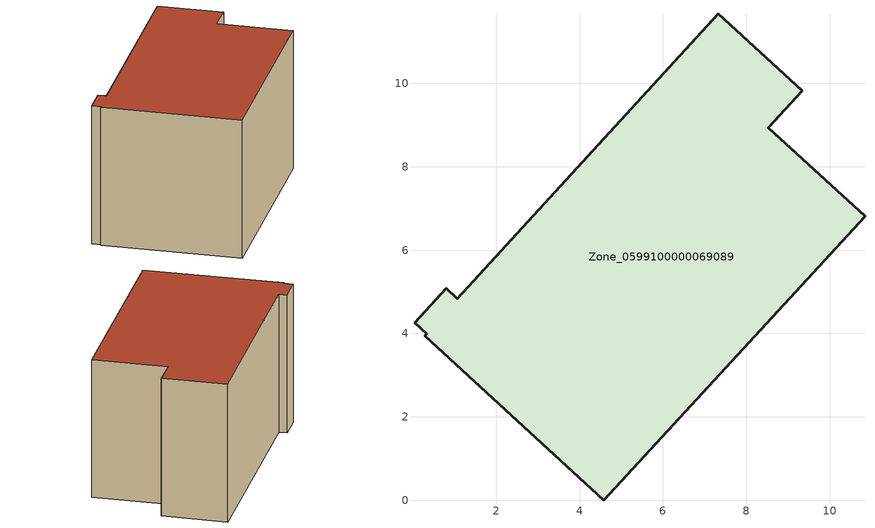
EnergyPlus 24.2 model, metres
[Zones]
Zone_0599100000069089
 floor ground (C_G): 10.85,6.81 4.58,0 0.28,3.95 0.33,3.99 0.04,4.25 0.8,5.08 1.06,4.83 7.33,11.67 9.34,9.82 8.53,8.94 z0
 wall outside (C_F): 4.58,0 10.85,6.81 8.53,8.94 9.34,9.82 7.33,11.67 1.06,4.83 0.8,5.08 0.04,4.25 0.33,3.99 0.28,3.95 4.58,0 z0:6.04
 roof outside (C_R): 7.33,11.67 1.06,4.83 0.8,5.08 0.04,4.25 0.33,3.99 0.28,3.95 4.58,0 10.85,6.81 8.53,8.94 9.34,9.82 z6.04
[BUILDING]
Pand.0599100000069089: North Axis=0; Terrain=City; Loads Convergence Tolerance Value=0.04; Temperature Convergence Tolerance Value=0.4; Solar Distribution=FullExterior; Maximum Number of Warmup Days=25; Minimum Number of Warmup Days=1
[Site:Location]
Rotterdam.The.Hague.AP_ZH_NLD Design_Conditions: Latitude=51.96; Longitude=4.45; Time Zone=1; Elevation=-4.5
[SITE:GROUNDTEMPERATURE:BUILDINGSURFACE]
18, 18, 18, 18, 18, 18, 18, 18, 18, 18, 18, 18
[MATERIAL] Thermal Absorptance=0.9; Solar Absorptance=0.7; Visible Absorptance=0.7
Name | Roughness | Thickness | Conductivity | Density | Specific Heat
G.TC.1975-1991 | MediumSmooth | 0.15 | 0.288461 | 540 | 1210
F.TC.1975-1991 | Rough | 0.3 | 0.230769 | 1920 | 840
R.TC.1975-1991 | MediumRough | 0.2 | 0.153846 | 1500 | 1000
[CONSTRUCTION]
C_G: G.TC.1975-1991
C_F: F.TC.1975-1991
C_R: R.TC.1975-1991
[ZONE]
Zone_0599100000069089: Type=1; Multiplier=1; Ceiling Height=Autocalculate; Volume=Autocalculate; Floor Area=autocalculate; Part of Total Floor Area=Yes
[ZONEINFILTRATION:DESIGNFLOWRATE]
Infil_Zone_0599100000069089: Zone or ZoneList or Space or SpaceList=Zone_0599100000069089; Schedule=AlwaysOn; Design Flow Rate Calculation Method=Flow/Area; Flow Rate per Floor Area=0.003; Constant Term Coefficient=1; Temperature Term Coefficient=0; Velocity Term Coefficient=0; Velocity Squared Term Coefficient=0
[HVACTEMPLATE:ZONE:IDEALLOADSAIRSYSTEM]
Zone_0599100000069089: Maximum Heating Supply Air Temperature=50; Minimum Cooling Supply Air Temperature=13; Maximum Heating Supply Air Humidity Ratio=0.0156; Minimum Cooling Supply Air Humidity Ratio=0.0077; Heating Limit=NoLimit; Cooling Limit=NoLimit; Dehumidification Control Type=ConstantSensibleHeatRatio; Cooling Sensible Heat Ratio=0.7; Dehumidification Setpoint=60; Humidification Control Type=None; Humidification Setpoint=30; Outdoor Air Method=None; Outdoor Air Flow Rate per Person=0.00944; Outdoor Air Flow Rate per Zone Floor Area=0; Outdoor Air Flow Rate per Zone=0; Demand Controlled Ventilation Type=None; Outdoor Air Economizer Type=NoEconomizer; Heat Recovery Type=None; Sensible Heat Recovery Effectiveness=0.7; Latent Heat Recovery Effectiveness=0.65
[ZONECONTROL:THERMOSTAT]
ThermostatControl_Zone_0599100000069089: Zone or ZoneList=Zone_0599100000069089; Control Type Schedule=DualSetpointControlType; Control 1=Thermostat_Zone_0599100000069089; Temperature Difference Between Cutout And Setpoint=0
[THERMOSTATSETPOINT:DUALSETPOINT]
Thermostat_Zone_0599100000069089: Heating Setpoint Temperature Schedule=HeatingSetpoint_Zone_0599100000069089; Cooling Setpoint Temperature Schedule=CoolingSetpoint_Zone_0599100000069089
[SCHEDULE:COMPACT]
HeatingSetpoint_Zone_0599100000069089: Through: 12/31, For: AllDays, Until: 24:00, 21
CoolingSetpoint_Zone_0599100000069089: Through: 12/31, For: AllDays, Until: 24:00, 24
DualSetpointControlType: Through: 12/31, For: AllDays, Until: 24:00, 4
AlwaysOn: Through: 12/31, For: AllDays, Until: 24:00, 1
